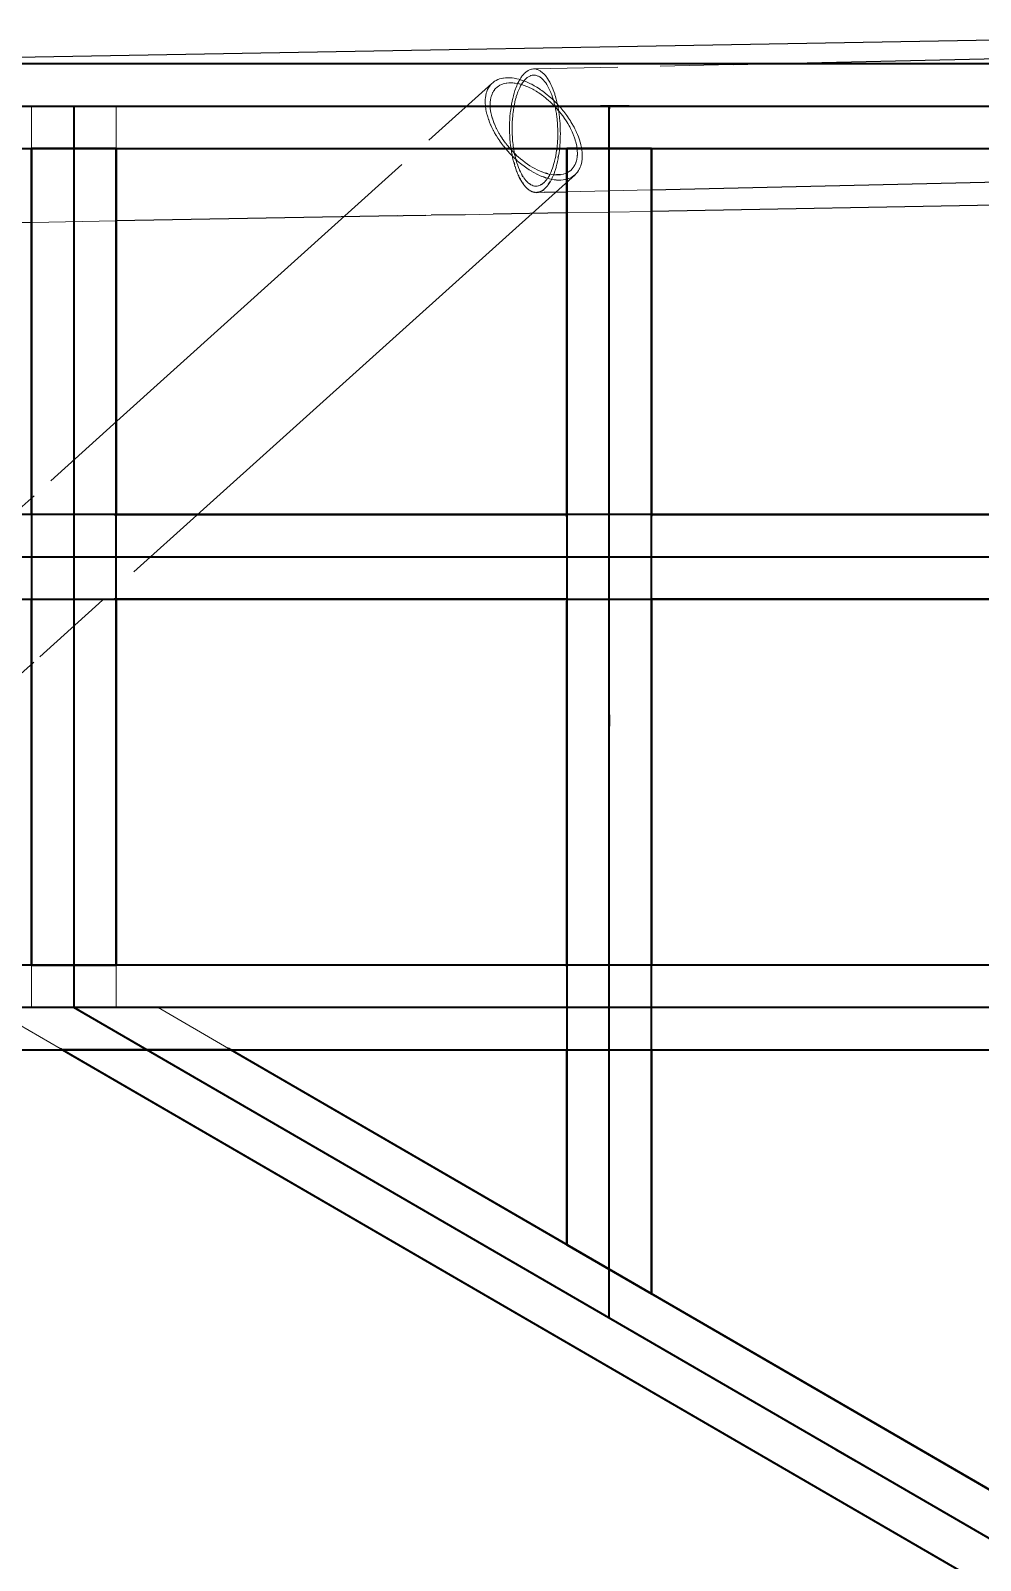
# Model space of a CAD drawing. Header units: millimetres. Extents: x -11795 to 47768, y 22971 to 65021.
# Drawn here: x -6583 to -4898, y 47127 to 49842 of the extents above; entities that cross this region are included whole.
import ezdxf

# ---------------------------------------------------------------- set-up
doc = ezdxf.new("R2010")
doc.units = ezdxf.units.MM
doc.linetypes.add('HIDDEN_50', pattern=[225, 150, -75])
for name, color, linetype, lineweight in [('PLATE_HIDDEN', 8, 'HIDDEN_50', 18), ('PLATE_VISIBLE', 7, 'Continuous', 35), ('PROFILE_HIDDEN', 9, 'HIDDEN_50', 18), ('PROFILE_VISIBLE', 4, 'Continuous', 25)]:
    doc.layers.add(name, color=color, linetype=linetype, lineweight=lineweight)

msp = doc.modelspace()

# ---------------------------------------------------------------- linework, layer by layer
at = {"layer": 'PLATE_HIDDEN'}
for p, q in [((-5571, 49708.1), (-7377.1, 49708.1)), ((-5571.7, 49708.1), (-7368.4, 49708.1)), ((-7368.4, 49708.1), (-5571.7, 49708.1)), ((-6581.3, 49633.1), (-6581.3, 49708.1)), ((-6581.3, 49708.1), (-6431.3, 49708.1)), ((-6506.3, 48269.8), (-6506.3, 49708.1)), ((-6431.3, 49708.1), (-6431.3, 49633.1)), ((-5556.3, 49703.2), (-5556.3, 48627.4)), ((-3755, 49708.1), (-5521.8, 49708.1)), ((-5521.8, 49708.1), (-3755, 49708.1)), ((-3755, 49708.1), (-5521.1, 49708.1)), ((-6579.8, 49633.1), (-6430.1, 49633.1)), ((-6584.6, 48983.1), (-6434.9, 48983.1)), ((-6581.3, 48833.1), (-6581.3, 48983.1)), ((-6431.3, 48983.1), (-6431.3, 48833.1)), ((-5631.3, 48829.7), (-5631.3, 48979.4)), ((-5631.3, 48978.5), (-5631.3, 48837.8)), ((-5481.3, 48980.3), (-5481.3, 48830.8)), ((-5481.3, 48837.8), (-5481.3, 48978.5)), ((-5913.3, 48908.1), (-7413.3, 48908.1)), ((-3755, 48908.1), (-5913.3, 48908.1)), ((-6434.9, 48833.1), (-6584.6, 48833.1)), ((-5556.3, 48607.5), (-5556.3, 47556.7)), ((-6506.3, 48108.1), (-6506.3, 48269.8)), ((-6581.3, 48108.1), (-6581.3, 48183.1)), ((-6430.1, 48183.1), (-6569.8, 48183.1)), ((-6431.3, 48183.1), (-6431.3, 48108.1)), ((-5481.8, 48183.1), (-5631.6, 48183.1)), ((-5631.3, 48031.3), (-5631.3, 48181)), ((-5481.3, 48182.9), (-5481.3, 48033.4)), ((-7413.3, 48108.1), (-3755, 48108.1)), ((-3755, 48108.1), (-7413.3, 48108.1)), ((-7413.3, 48108.1), (-3755, 48108.1)), ((-6655.7, 48108.1), (-6530.3, 48035.4)), ((-6356.9, 48108.1), (-6655.7, 48108.1)), ((-6431.3, 48108.1), (-6581.3, 48108.1)), ((-6506.3, 48108.1), (-5154.1, 47323.2)), ((-6231.7, 48035.5), (-6356.9, 48108.1)), ((-6519.9, 48033.1), (-6230.5, 48033.1)), ((-5631.6, 48033.1), (-5481.8, 48033.1)), ((-5119.5, 47303.1), (-3754.3, 46510.7))]:
    msp.add_line(p, q, dxfattribs=at)
at = {"layer": 'PLATE_VISIBLE'}
for p, q in [((-3750, 49783.1), (-7413.3, 49783.1)), ((-3750, 49783.1), (-7338.3, 49783.1)), ((-7451.9, 49708.1), (-3748.9, 49708.1)), ((-6506.3, 49708.1), (-6506.3, 48269.8)), ((-5521.8, 49708.1), (-5571.7, 49708.1)), ((-5571.7, 49708.1), (-5521.8, 49708.1)), ((-5521.1, 49708.1), (-5571, 49708.1)), ((-5556.3, 47556.7), (-5556.3, 49708.1)), ((-5556.3, 49708.1), (-5556.3, 49703.2)), ((-7338.3, 49633.1), (-3750, 49633.1)), ((-7298.5, 49633.1), (-6579.8, 49633.1)), ((-6431.3, 49633.1), (-6581.3, 49633.1)), ((-6581.3, 49633.1), (-6581.3, 48183.1)), ((-6581.3, 48983.1), (-6581.3, 49633.1)), ((-6431.3, 48183.1), (-6431.3, 49633.1)), ((-6431.3, 49633.1), (-6431.3, 48983.1)), ((-6430.1, 49633.1), (-3750, 49633.1)), ((-5631.3, 48979.4), (-5631.3, 49633.1)), ((-5631.3, 49633.1), (-5481.3, 49633.1)), ((-5481.3, 49633.1), (-5631.3, 49633.1)), ((-5631.3, 49633.1), (-5631.3, 47686.9)), ((-5481.3, 49633.1), (-5481.3, 48980.3)), ((-5481.3, 47599.9), (-5481.3, 49633.1)), ((-3750, 48983.1), (-7338.3, 48983.1)), ((-6434.9, 48983.1), (-5631.3, 48983.1)), ((-5631.3, 48983.1), (-5631.3, 48978.5)), ((-5481.3, 48978.5), (-5481.3, 48983.1)), ((-5481.3, 48983.1), (-4829.6, 48983.1)), ((-7413.3, 48908.1), (-5913.3, 48908.1)), ((-5913.3, 48908.1), (-3750, 48908.1)), ((-7338.3, 48833.1), (-3750, 48833.1)), ((-6581.3, 48183.1), (-6581.3, 48833.1)), ((-5631.3, 48833.1), (-6434.9, 48833.1)), ((-6431.3, 48833.1), (-6431.3, 48183.1)), ((-5631.3, 48837.8), (-5631.3, 48833.1)), ((-5481.3, 48833.1), (-5481.3, 48837.8)), ((-4829.6, 48833.1), (-5481.3, 48833.1)), ((-5481.3, 48830.8), (-5481.3, 48182.9)), ((-5631.3, 48181), (-5631.3, 48829.7)), ((-5556.3, 48627.4), (-5556.3, 48607.5)), ((-6506.3, 48269.8), (-6506.3, 48108.1)), ((-3750, 48183.1), (-7338.3, 48183.1)), ((-6569.8, 48183.1), (-7278.5, 48183.1)), ((-6581.3, 48183.1), (-6431.3, 48183.1)), ((-5631.6, 48183.1), (-6430.1, 48183.1)), ((-4833, 48183.1), (-5481.8, 48183.1)), ((-3748.9, 48108.1), (-7413.3, 48108.1)), ((-3750, 46508.1), (-6506.3, 48108.1)), ((-7413.3, 48033.1), (-6519.9, 48033.1)), ((-7338.3, 48033.1), (-3750, 48033.1)), ((-6530.3, 48035.4), (-3750, 46421.4)), ((-6526.5, 48033.1), (-3750, 46421.4)), ((-6227.7, 48033.1), (-6526.5, 48033.1)), ((-3750, 46594.9), (-6231.7, 48035.5)), ((-6230.5, 48033.1), (-5631.6, 48033.1)), ((-3750, 46594.9), (-6227.7, 48033.1)), ((-5631.3, 47686.9), (-5631.3, 48031.3)), ((-5481.8, 48033.1), (-4833, 48033.1)), ((-5481.3, 48033.4), (-5481.3, 47599.9)), ((-5481.3, 47599.9), (-5631.3, 47686.9)), ((-5631.3, 47686.9), (-5481.3, 47599.9)), ((-5154.1, 47323.2), (-5119.5, 47303.1))]:
    msp.add_line(p, q, dxfattribs=at)
at = {"layer": 'PROFILE_HIDDEN'}
for p, q in [((-5690.9, 49774.2), (-5336.7, 49782.2)), ((-5757, 49753.9), (-5757.9, 49753.4)), ((-5754, 49755.4), (-5757, 49753.9)), ((-5752, 49756.1), (-5754, 49755.4)), ((-5750.9, 49756.6), (-5752, 49756.1)), ((-5747.5, 49757.5), (-5750.9, 49756.6)), ((-5745.3, 49757.9), (-5747.5, 49757.5)), ((-5744.1, 49758.2), (-5745.3, 49757.9)), ((-5740.5, 49758.6), (-5744.1, 49758.2)), ((-5738.1, 49758.7), (-5740.5, 49758.6)), ((-5736.7, 49758.8), (-5738.1, 49758.7)), ((-5732.8, 49758.8), (-5736.7, 49758.8)), ((-5730.4, 49758.6), (-5732.8, 49758.8)), ((-5728.8, 49758.4), (-5730.4, 49758.6)), ((-5724.7, 49757.9), (-5728.8, 49758.4)), ((-5722.2, 49757.4), (-5724.7, 49757.9)), ((-5720.5, 49757), (-5722.2, 49757.4)), ((-5716.2, 49756), (-5720.5, 49757)), ((-5715.9, 49753.9), (-5717, 49751.8)), ((-5713.7, 49755.2), (-5716.2, 49756)), ((-5715.1, 49755.2), (-5715.9, 49753.9)), ((-5713.2, 49758.3), (-5715.1, 49755.2)), ((-5711.8, 49754.6), (-5713.7, 49755.2)), ((-5712, 49760), (-5713.2, 49758.3)), ((-5711.2, 49761.2), (-5712, 49760)), ((-5707.4, 49753.1), (-5711.8, 49754.6)), ((-5709.1, 49763.8), (-5711.2, 49761.2)), ((-5707.9, 49765.1), (-5709.1, 49763.8)), ((-5707, 49766.1), (-5707.9, 49765.1)), ((-5707.9, 49752.8), (-5705.9, 49755.1)), ((-5704.8, 49768.2), (-5707, 49766.1)), ((-5705.9, 49755.1), (-5704.7, 49756.3)), ((-5703.6, 49769.1), (-5704.8, 49768.2)), ((-5704.7, 49756.3), (-5703.8, 49757.2)), ((-5703.8, 49757.2), (-5701.7, 49758.9)), ((-5702.6, 49769.9), (-5703.6, 49769.1)), ((-5700.3, 49771.4), (-5702.6, 49769.9)), ((-5701.7, 49758.9), (-5700.5, 49759.7)), ((-5700.5, 49759.7), (-5699.6, 49760.4)), ((-5699.1, 49772), (-5700.3, 49771.4)), ((-5699.6, 49760.4), (-5697.4, 49761.5)), ((-5698, 49772.5), (-5699.1, 49772)), ((-5695.7, 49773.4), (-5698, 49772.5)), ((-5697.4, 49761.5), (-5696.2, 49762)), ((-5696.2, 49762), (-5695.2, 49762.4)), ((-5694.4, 49773.7), (-5695.7, 49773.4)), ((-5695.2, 49762.4), (-5692.9, 49763)), ((-5693.3, 49774), (-5694.4, 49773.7)), ((-5690.9, 49774.2), (-5693.3, 49774)), ((-5692.9, 49763), (-5691.8, 49763.1)), ((-5691.8, 49763.1), (-5690.7, 49763.2)), ((-5689.7, 49774.2), (-5690.9, 49774.2)), ((-5690.7, 49763.2), (-5688.4, 49763.2)), ((-5688.5, 49774.2), (-5689.7, 49774.2)), ((-5686.2, 49773.8), (-5688.5, 49774.2)), ((-5688.4, 49763.2), (-5687.3, 49763)), ((-5687.3, 49763), (-5686.2, 49762.8)), ((-5685, 49773.5), (-5686.2, 49773.8)), ((-5686.2, 49762.8), (-5683.9, 49762.2)), ((-5683.8, 49773.2), (-5685, 49773.5)), ((-5683.9, 49762.2), (-5682.9, 49761.7)), ((-5681.4, 49772.2), (-5683.8, 49773.2)), ((-5682.9, 49761.7), (-5681.7, 49761.2)), ((-5681.7, 49761.2), (-5679.5, 49760)), ((-5680.3, 49771.6), (-5681.4, 49772.2)), ((-5679.1, 49770.9), (-5680.3, 49771.6)), ((-5679.5, 49760), (-5678.5, 49759.3)), ((-5676.8, 49769.4), (-5679.1, 49770.9)), ((-5678.5, 49759.3), (-5677.3, 49758.4)), ((-5677.3, 49758.4), (-5675.2, 49756.6)), ((-5675.7, 49768.5), (-5676.8, 49769.4)), ((-5674.5, 49767.5), (-5675.7, 49768.5)), ((-5675.2, 49756.6), (-5674.2, 49755.6)), ((-5672.2, 49765.4), (-5674.5, 49767.5)), ((-5674.2, 49755.6), (-5673, 49754.4)), ((-5673, 49754.4), (-5671, 49752)), ((-5671.3, 49764.3), (-5672.2, 49765.4)), ((-5670, 49763), (-5671.3, 49764.3)), ((-5667.9, 49760.3), (-5670, 49763)), ((-5667, 49759.1), (-5667.9, 49760.3)), ((-5665.8, 49757.3), (-5667, 49759.1)), ((-5663.8, 49754.1), (-5665.8, 49757.3)), ((-5663, 49752.7), (-5663.8, 49754.1)), ((-5764.7, 49748.2), (-5924.1, 49604.6)), ((-5775.4, 49726.5), (-5775.9, 49723.7)), ((-5775.3, 49727.4), (-5775.4, 49726.5)), ((-5774.5, 49731), (-5775.3, 49727.4)), ((-5773.7, 49733.4), (-5774.5, 49731)), ((-5773.4, 49734.3), (-5773.7, 49733.4)), ((-5772.1, 49737.5), (-5773.4, 49734.3)), ((-5771, 49739.7), (-5772.1, 49737.5)), ((-5770.6, 49740.5), (-5771, 49739.7)), ((-5768.9, 49743.3), (-5770.6, 49740.5)), ((-5767.5, 49745.1), (-5768.9, 49743.3)), ((-5766.9, 49745.9), (-5767.5, 49745.1)), ((-5764.7, 49748.2), (-5766.9, 49745.9)), ((-5765.5, 49726.4), (-5764.3, 49729.5)), ((-5763.1, 49749.7), (-5764.7, 49748.2)), ((-5764.3, 49729.5), (-5763.4, 49731.6)), ((-5763.4, 49731.6), (-5763, 49732.4)), ((-5762.3, 49750.4), (-5763.1, 49749.7)), ((-5763, 49732.4), (-5761.4, 49735.1)), ((-5759.7, 49752.3), (-5762.3, 49750.4)), ((-5761.4, 49735.1), (-5760.1, 49736.9)), ((-5760.1, 49736.9), (-5759.6, 49737.6)), ((-5757.9, 49753.4), (-5759.7, 49752.3)), ((-5759.6, 49737.6), (-5757.5, 49739.9)), ((-5757.5, 49739.9), (-5756, 49741.3)), ((-5756, 49741.3), (-5755.3, 49741.9)), ((-5755.3, 49741.9), (-5752.9, 49743.7)), ((-5752.9, 49743.7), (-5751.1, 49744.8)), ((-5751.1, 49744.8), (-5750.2, 49745.3)), ((-5750.2, 49745.3), (-5747.4, 49746.7)), ((-5747.4, 49746.7), (-5745.5, 49747.4)), ((-5745.5, 49747.4), (-5744.4, 49747.8)), ((-5744.4, 49747.8), (-5741.3, 49748.6)), ((-5741.3, 49748.6), (-5739.2, 49749)), ((-5739.2, 49749), (-5737.9, 49749.2)), ((-5737.9, 49749.2), (-5734.5, 49749.6)), ((-5734.5, 49749.6), (-5732.3, 49749.7)), ((-5732.3, 49749.7), (-5730.9, 49749.7)), ((-5730.9, 49749.7), (-5727.1, 49749.5)), ((-5726.3, 49726.8), (-5727.5, 49722)), ((-5727.1, 49749.5), (-5724.9, 49749.3)), ((-5725.5, 49729.8), (-5726.3, 49726.8)), ((-5725, 49731.5), (-5725.5, 49729.8)), ((-5723.6, 49736), (-5725, 49731.5)), ((-5724.9, 49749.3), (-5723.3, 49749.1)), ((-5722.6, 49738.7), (-5723.6, 49736)), ((-5723.3, 49749.1), (-5719.4, 49748.5)), ((-5722.1, 49740.3), (-5722.6, 49738.7)), ((-5720.5, 49744.3), (-5722.1, 49740.3)), ((-5721.2, 49725.3), (-5719.8, 49729.5)), ((-5719.4, 49746.7), (-5720.5, 49744.3)), ((-5719.8, 49729.5), (-5718.9, 49732.1)), ((-5719.4, 49748.5), (-5717, 49748)), ((-5718.8, 49748.2), (-5719.4, 49746.7)), ((-5718.9, 49732.1), (-5718.4, 49733.5)), ((-5717, 49751.8), (-5718.8, 49748.2)), ((-5718.4, 49733.5), (-5716.8, 49737.3)), ((-5717, 49748), (-5715.3, 49747.6)), ((-5716.8, 49737.3), (-5715.8, 49739.6)), ((-5715.8, 49739.6), (-5715.2, 49740.9)), ((-5715.3, 49747.6), (-5711.2, 49746.4)), ((-5715.2, 49740.9), (-5713.5, 49744.3)), ((-5713.5, 49744.3), (-5712.4, 49746.1)), ((-5712.4, 49746.1), (-5711.7, 49747.4)), ((-5711.7, 49747.4), (-5709.8, 49750.2)), ((-5711.2, 49746.4), (-5708.9, 49745.6)), ((-5709.8, 49750.2), (-5708.7, 49751.7)), ((-5708.9, 49745.6), (-5707, 49745)), ((-5708.7, 49751.7), (-5707.9, 49752.8)), ((-5704.9, 49752.1), (-5707.4, 49753.1)), ((-5707, 49745), (-5702.8, 49743.4)), ((-5702.9, 49751.3), (-5704.9, 49752.1)), ((-5698.4, 49749.3), (-5702.9, 49751.3)), ((-5702.8, 49743.4), (-5700.5, 49742.4)), ((-5700.5, 49742.4), (-5698.5, 49741.5)), ((-5698.5, 49741.5), (-5694.3, 49739.4)), ((-5696, 49748.1), (-5698.4, 49749.3)), ((-5693.9, 49747), (-5696, 49748.1)), ((-5694.3, 49739.4), (-5692, 49738.2)), ((-5689.3, 49744.5), (-5693.9, 49747)), ((-5692, 49738.2), (-5690, 49737.1)), ((-5690, 49737.1), (-5685.7, 49734.6)), ((-5687, 49743.1), (-5689.3, 49744.5)), ((-5684.8, 49741.8), (-5687, 49743.1)), ((-5685.7, 49734.6), (-5683.5, 49733.2)), ((-5680.2, 49738.9), (-5684.8, 49741.8)), ((-5683.5, 49733.2), (-5681.4, 49731.9)), ((-5681.4, 49731.9), (-5677.1, 49728.9)), ((-5678, 49737.4), (-5680.2, 49738.9)), ((-5675.8, 49735.8), (-5678, 49737.4)), ((-5677.1, 49728.9), (-5675, 49727.4)), ((-5671.3, 49732.6), (-5675.8, 49735.8)), ((-5675, 49727.4), (-5672.9, 49725.8)), ((-5669.2, 49730.9), (-5671.3, 49732.6)), ((-5671, 49752), (-5670.1, 49750.9)), ((-5670.1, 49750.9), (-5669, 49749.4)), ((-5666.9, 49729.1), (-5669.2, 49730.9)), ((-5669, 49749.4), (-5667, 49746.4)), ((-5667, 49746.4), (-5666.2, 49745.2)), ((-5662.6, 49725.5), (-5666.9, 49729.1)), ((-5666.2, 49745.2), (-5665.1, 49743.3)), ((-5665.1, 49743.3), (-5663.3, 49739.8)), ((-5663.3, 49739.8), (-5662.6, 49738.4)), ((-5661.8, 49750.6), (-5663, 49752.7)), ((-5662.6, 49738.4), (-5661.5, 49736.2)), ((-5659.9, 49746.9), (-5661.8, 49750.6)), ((-5661.5, 49736.2), (-5659.9, 49732.3)), ((-5659.2, 49745.4), (-5659.9, 49746.9)), ((-5659.9, 49732.3), (-5659.3, 49730.8)), ((-5659.3, 49730.8), (-5658.3, 49728.2)), ((-5658.1, 49743), (-5659.2, 49745.4)), ((-5658.3, 49728.2), (-5656.8, 49723.9)), ((-5656.3, 49738.9), (-5658.1, 49743)), ((-5655.7, 49737.3), (-5656.3, 49738.9)), ((-5654.7, 49734.5), (-5655.7, 49737.3)), ((-5653.1, 49730), (-5654.7, 49734.5)), ((-5652.6, 49728.3), (-5653.1, 49730)), ((-5651.7, 49725.2), (-5652.6, 49728.3)), ((-5776.3, 49718.9), (-5776.4, 49715.8)), ((-5776.4, 49715.8), (-5776.2, 49711.7)), ((-5776.2, 49719.8), (-5776.3, 49718.9)), ((-5775.9, 49723.7), (-5776.2, 49719.8)), ((-5776.2, 49711.7), (-5776.1, 49710.7)), ((-5776.1, 49710.7), (-5775.9, 49707.4)), ((-5775.9, 49707.4), (-5775.2, 49703)), ((-5775.2, 49703), (-5775.1, 49702.1)), ((-5775.1, 49702.1), (-5774.4, 49698.5)), ((-5767.7, 49712.4), (-5767.5, 49716.1)), ((-5767.7, 49711.5), (-5767.7, 49712.4)), ((-5767.7, 49708.5), (-5767.7, 49711.5)), ((-5767.4, 49704.5), (-5767.7, 49708.5)), ((-5767.5, 49716.1), (-5767.2, 49718.8)), ((-5767.3, 49703.6), (-5767.4, 49704.5)), ((-5766.9, 49700.4), (-5767.3, 49703.6)), ((-5767.2, 49718.8), (-5767.1, 49719.7)), ((-5767.1, 49719.7), (-5766.4, 49723.2)), ((-5766.1, 49696.1), (-5766.9, 49700.4)), ((-5766.4, 49723.2), (-5765.7, 49725.6)), ((-5765.7, 49725.6), (-5765.5, 49726.4)), ((-5731.4, 49699.5), (-5731.9, 49695.6)), ((-5731.2, 49701.1), (-5731.4, 49699.5)), ((-5730.5, 49706.5), (-5731.2, 49701.1)), ((-5729.9, 49710.1), (-5730.5, 49706.5)), ((-5729.6, 49711.8), (-5729.9, 49710.1)), ((-5728.6, 49717), (-5729.6, 49711.8)), ((-5727.9, 49720.3), (-5728.6, 49717)), ((-5727.5, 49722), (-5727.9, 49720.3)), ((-5727, 49696.5), (-5726.3, 49701.6)), ((-5726.3, 49701.6), (-5725.8, 49705.1)), ((-5725.8, 49705.1), (-5725.5, 49706.7)), ((-5725.5, 49706.7), (-5724.6, 49711.5)), ((-5724.6, 49711.5), (-5723.9, 49714.7)), ((-5723.9, 49714.7), (-5723.6, 49716.3)), ((-5723.6, 49716.3), (-5722.4, 49720.9)), ((-5722.4, 49720.9), (-5721.6, 49723.7)), ((-5721.6, 49723.7), (-5721.2, 49725.3)), ((-5672.9, 49725.8), (-5668.7, 49722.5)), ((-5668.7, 49722.5), (-5666.8, 49720.9)), ((-5666.8, 49720.9), (-5664.6, 49719.1)), ((-5664.6, 49719.1), (-5660.6, 49715.4)), ((-5660.6, 49723.7), (-5662.6, 49725.5)), ((-5658.3, 49721.7), (-5660.6, 49723.7)), ((-5660.6, 49715.4), (-5658.8, 49713.7)), ((-5658.8, 49713.7), (-5656.7, 49711.6)), ((-5654.1, 49717.7), (-5658.3, 49721.7)), ((-5656.8, 49723.9), (-5656.3, 49722.3)), ((-5656.7, 49711.6), (-5652.8, 49707.7)), ((-5656.3, 49722.3), (-5655.4, 49719.4)), ((-5655.4, 49719.4), (-5654.2, 49714.8)), ((-5654.2, 49714.8), (-5653.8, 49713.2)), ((-5652.3, 49715.9), (-5654.1, 49717.7)), ((-5653.8, 49713.2), (-5653, 49710)), ((-5653, 49710), (-5651.9, 49705.1)), ((-5652.8, 49707.7), (-5651.2, 49706)), ((-5650, 49713.6), (-5652.3, 49715.9)), ((-5651.9, 49705.1), (-5651.6, 49703.5)), ((-5650.3, 49720.3), (-5651.7, 49725.2)), ((-5651.6, 49703.5), (-5650.9, 49700)), ((-5651.2, 49706), (-5649.1, 49703.7)), ((-5650.9, 49700), (-5650.1, 49694.9)), ((-5649.9, 49718.6), (-5650.3, 49720.3)), ((-5646.1, 49709.4), (-5650, 49713.6)), ((-5649.1, 49715.3), (-5649.9, 49718.6)), ((-5648, 49710.1), (-5649.1, 49715.3)), ((-5649.1, 49703.7), (-5645.6, 49699.6)), ((-5647.6, 49708.4), (-5648, 49710.1)), ((-5646.9, 49704.7), (-5647.6, 49708.4)), ((-5646, 49699.3), (-5646.9, 49704.7)), ((-5644.4, 49707.5), (-5646.1, 49709.4)), ((-5645.8, 49697.6), (-5646, 49699.3)), ((-5645.6, 49699.6), (-5644.1, 49697.8)), ((-5642.3, 49705.1), (-5644.4, 49707.5)), ((-5638.6, 49700.7), (-5642.3, 49705.1)), ((-5637.1, 49698.8), (-5638.6, 49700.7)), ((-5774.4, 49698.5), (-5773.3, 49694)), ((-5773.3, 49694), (-5773.1, 49693.1)), ((-5773.1, 49693.1), (-5772, 49689.4)), ((-5772, 49689.4), (-5770.5, 49684.7)), ((-5770.5, 49684.7), (-5770.2, 49683.9)), ((-5770.2, 49683.9), (-5768.7, 49679.9)), ((-5768.7, 49679.9), (-5766.7, 49675.1)), ((-5766.7, 49675.1), (-5766.4, 49674.4)), ((-5766.4, 49674.4), (-5764.5, 49670.3)), ((-5765.9, 49695.3), (-5766.1, 49696.1)), ((-5765.1, 49691.8), (-5765.9, 49695.3)), ((-5763.9, 49687.5), (-5765.1, 49691.8)), ((-5763.6, 49686.7), (-5763.9, 49687.5)), ((-5762.4, 49683), (-5763.6, 49686.7)), ((-5760.8, 49678.5), (-5762.4, 49683)), ((-5760.5, 49677.8), (-5760.8, 49678.5)), ((-5758.9, 49674), (-5760.5, 49677.8)), ((-5756.8, 49669.4), (-5758.9, 49674)), ((-5733, 49677.1), (-5733.1, 49672.9)), ((-5733.1, 49672.9), (-5733.1, 49667.1)), ((-5732.7, 49684.4), (-5733, 49678.6)), ((-5733, 49678.6), (-5733, 49677.1)), ((-5732.5, 49688.4), (-5732.7, 49684.4)), ((-5732.4, 49690), (-5732.5, 49688.4)), ((-5731.9, 49695.6), (-5732.4, 49690)), ((-5728.6, 49673.7), (-5728.5, 49675.1)), ((-5728.6, 49669.7), (-5728.6, 49673.7)), ((-5728.5, 49675.1), (-5728.4, 49680.6)), ((-5728.4, 49680.6), (-5728.1, 49684.4)), ((-5728.1, 49684.4), (-5728, 49686)), ((-5728, 49686), (-5727.6, 49691.3)), ((-5727.6, 49691.3), (-5727.2, 49694.9)), ((-5727.2, 49694.9), (-5727, 49696.5)), ((-5650.1, 49694.9), (-5649.9, 49693.3)), ((-5649.9, 49693.3), (-5649.4, 49689.6)), ((-5649.4, 49689.6), (-5648.8, 49684.3)), ((-5648.8, 49684.3), (-5648.6, 49682.7)), ((-5648.6, 49682.7), (-5648.3, 49678.9)), ((-5648.3, 49678.9), (-5647.9, 49673.4)), ((-5647.9, 49673.4), (-5647.9, 49672)), ((-5645.2, 49693.8), (-5645.8, 49697.6)), ((-5644.6, 49688.1), (-5645.2, 49693.8)), ((-5644.4, 49686.5), (-5644.6, 49688.1)), ((-5644, 49682.5), (-5644.4, 49686.5)), ((-5644.1, 49697.8), (-5642.1, 49695.3)), ((-5643.6, 49676.7), (-5644, 49682.5)), ((-5643.5, 49675.2), (-5643.6, 49676.7)), ((-5643.3, 49671), (-5643.5, 49675.2)), ((-5642.1, 49695.3), (-5638.8, 49691)), ((-5638.8, 49691), (-5637.6, 49689.2)), ((-5637.6, 49689.2), (-5635.7, 49686.6)), ((-5635, 49696.1), (-5637.1, 49698.8)), ((-5635.7, 49686.6), (-5632.7, 49682.1)), ((-5631.6, 49691.5), (-5635, 49696.1)), ((-5632.7, 49682.1), (-5631.6, 49680.4)), ((-5630.3, 49689.7), (-5631.6, 49691.5)), ((-5631.6, 49680.4), (-5629.9, 49677.6)), ((-5628.4, 49686.9), (-5630.3, 49689.7)), ((-5629.9, 49677.6), (-5627.3, 49673.1)), ((-5625.3, 49682.1), (-5628.4, 49686.9)), ((-5627.3, 49673.1), (-5626.4, 49671.4)), ((-5624.2, 49680.3), (-5625.3, 49682.1)), ((-5622.4, 49677.4), (-5624.2, 49680.3)), ((-5619.7, 49672.6), (-5622.4, 49677.4)), ((-5618.8, 49670.8), (-5619.7, 49672.6)), ((-5764.5, 49670.3), (-5762.2, 49665.5)), ((-5762.2, 49665.5), (-5761.8, 49664.9)), ((-5761.8, 49664.9), (-5759.6, 49660.7)), ((-5759.6, 49660.7), (-5756.8, 49656)), ((-5756.5, 49668.8), (-5756.8, 49669.4)), ((-5756.8, 49656), (-5756.4, 49655.4)), ((-5754.5, 49664.9), (-5756.5, 49668.8)), ((-5756.4, 49655.4), (-5753.8, 49651.2)), ((-5752, 49660.4), (-5754.5, 49664.9)), ((-5753.8, 49651.2), (-5750.6, 49646.5)), ((-5751.6, 49659.8), (-5752, 49660.4)), ((-5749.3, 49655.8), (-5751.6, 49659.8)), ((-5750.6, 49646.5), (-5750.3, 49646.1)), ((-5750.3, 49646.1), (-5747.3, 49641.9)), ((-5746.4, 49651.4), (-5749.3, 49655.8)), ((-5746.1, 49650.9), (-5746.4, 49651.4)), ((-5743.3, 49646.9), (-5746.1, 49650.9)), ((-5740.1, 49642.6), (-5743.3, 49646.9)), ((-5733.1, 49667.1), (-5733.1, 49665.7)), ((-5733.1, 49665.7), (-5733, 49661.3)), ((-5733, 49661.3), (-5732.8, 49655.6)), ((-5732.8, 49655.6), (-5732.7, 49654.2)), ((-5732.7, 49654.2), (-5732.4, 49649.8)), ((-5732.4, 49649.8), (-5731.9, 49644.1)), ((-5728.6, 49664.2), (-5728.6, 49669.7)), ((-5728.5, 49662.9), (-5728.6, 49664.2)), ((-5728.4, 49658.7), (-5728.5, 49662.9)), ((-5728.1, 49653.3), (-5728.4, 49658.7)), ((-5728, 49652), (-5728.1, 49653.3)), ((-5727.7, 49647.9), (-5728, 49652)), ((-5727.1, 49642.5), (-5727.7, 49647.9)), ((-5648, 49646.2), (-5648.4, 49640.8)), ((-5647.8, 49650.3), (-5648, 49646.2)), ((-5647.9, 49672), (-5647.7, 49668)), ((-5647.7, 49651.6), (-5647.8, 49650.3)), ((-5647.7, 49668), (-5647.6, 49662.5)), ((-5647.6, 49657), (-5647.7, 49651.6)), ((-5647.6, 49662.5), (-5647.6, 49661.1)), ((-5647.6, 49661.1), (-5647.6, 49657)), ((-5643.6, 49642.2), (-5643.3, 49647.9)), ((-5643.1, 49665.2), (-5643.3, 49671)), ((-5643.3, 49647.9), (-5643.1, 49652.3)), ((-5643.1, 49663.8), (-5643.1, 49665.2)), ((-5643, 49659.4), (-5643.1, 49663.8)), ((-5643.1, 49653.7), (-5643, 49659.4)), ((-5643.1, 49652.3), (-5643.1, 49653.7)), ((-5626.4, 49671.4), (-5624.9, 49668.6)), ((-5624.9, 49668.6), (-5622.7, 49664)), ((-5622.7, 49664), (-5622, 49662.4)), ((-5622, 49662.4), (-5620.7, 49659.5)), ((-5620.7, 49659.5), (-5618.9, 49655)), ((-5618.9, 49655), (-5618.4, 49653.5)), ((-5617.2, 49667.8), (-5618.8, 49670.8)), ((-5618.4, 49653.5), (-5617.4, 49650.5)), ((-5617.4, 49650.5), (-5616, 49646.1)), ((-5614.9, 49663), (-5617.2, 49667.8)), ((-5616, 49646.1), (-5615.7, 49644.7)), ((-5614.2, 49661.3), (-5614.9, 49663)), ((-5612.8, 49658.2), (-5614.2, 49661.3)), ((-5610.9, 49653.5), (-5612.8, 49658.2)), ((-5610.4, 49651.9), (-5610.9, 49653.5)), ((-5609.3, 49648.7), (-5610.4, 49651.9)), ((-5607.9, 49644.1), (-5609.3, 49648.7)), ((-5747.3, 49641.9), (-5743.8, 49637.3)), ((-5743.5, 49637), (-5740.2, 49632.9)), ((-5740.2, 49632.9), (-5736.4, 49628.5)), ((-5736.8, 49638.3), (-5739.8, 49642.2)), ((-5733.2, 49634.1), (-5736.8, 49638.3)), ((-5736.2, 49628.2), (-5732.5, 49624.2)), ((-5729.6, 49630), (-5733, 49633.8)), ((-5732.5, 49624.2), (-5728.5, 49620.1)), ((-5731.9, 49644.1), (-5731.8, 49642.9)), ((-5731.8, 49642.9), (-5731.3, 49638.5)), ((-5731.3, 49638.5), (-5730.6, 49632.9)), ((-5730.6, 49632.9), (-5730.4, 49631.8)), ((-5730.4, 49631.8), (-5729.7, 49627.4)), ((-5729.7, 49627.4), (-5728.7, 49622)), ((-5725.8, 49626), (-5729.6, 49630)), ((-5728.7, 49622), (-5728.5, 49621.1)), ((-5728.5, 49621.1), (-5727.7, 49616.8)), ((-5728.3, 49619.9), (-5724.4, 49616)), ((-5727, 49641.4), (-5727.1, 49642.5)), ((-5726.5, 49637.2), (-5727, 49641.4)), ((-5725.7, 49632), (-5726.5, 49637.2)), ((-5725.5, 49631), (-5725.7, 49632)), ((-5723.8, 49624), (-5725.6, 49625.8)), ((-5724.8, 49626.9), (-5725.5, 49631)), ((-5724.3, 49624.4), (-5724.8, 49626.9)), ((-5722.6, 49617), (-5723.6, 49621)), ((-5718, 49618.5), (-5720, 49620.3)), ((-5713.9, 49614.9), (-5717.8, 49618.4)), ((-5651.3, 49619.5), (-5652.1, 49615.5)), ((-5651.1, 49620.3), (-5651.3, 49619.5)), ((-5650.2, 49625.3), (-5651.1, 49620.3)), ((-5649.6, 49629.4), (-5650.2, 49625.3)), ((-5649.5, 49630.3), (-5649.6, 49629.4)), ((-5648.9, 49635.5), (-5649.5, 49630.3)), ((-5648.5, 49639.7), (-5648.9, 49635.5)), ((-5648.4, 49640.8), (-5648.5, 49639.7)), ((-5646.1, 49620.3), (-5645.3, 49625.6)), ((-5645.3, 49625.6), (-5644.8, 49630)), ((-5644.8, 49630), (-5644.6, 49631.1)), ((-5644.6, 49631.1), (-5644.1, 49636.6)), ((-5644.1, 49636.6), (-5643.7, 49641)), ((-5643.7, 49641), (-5643.6, 49642.2)), ((-5615.7, 49644.7), (-5614.9, 49641.7)), ((-5614.9, 49641.7), (-5614.1, 49637.5)), ((-5614.1, 49637.5), (-5613.9, 49636.2)), ((-5613.9, 49636.2), (-5613.4, 49633.3)), ((-5613.4, 49633.3), (-5613, 49629.2)), ((-5613, 49620.5), (-5613.3, 49617.8)), ((-5613, 49629.2), (-5613, 49628.1)), ((-5613, 49628.1), (-5612.9, 49625.3)), ((-5612.9, 49621.5), (-5613, 49620.5)), ((-5612.9, 49625.3), (-5612.9, 49621.5)), ((-5607.5, 49642.6), (-5607.9, 49644.1)), ((-5606.7, 49639.5), (-5607.5, 49642.6)), ((-5605.7, 49634.9), (-5606.7, 49639.5)), ((-5605.5, 49633.6), (-5605.7, 49634.9)), ((-5605, 49630.5), (-5605.5, 49633.6)), ((-5604.5, 49626.2), (-5605, 49630.5)), ((-5604.4, 49625), (-5604.5, 49626.2)), ((-5604.3, 49622), (-5604.4, 49625)), ((-5604.2, 49617.9), (-5604.3, 49622)), ((-5604.3, 49616.9), (-5604.2, 49617.9)), ((-5727.7, 49616.8), (-5726.5, 49611.6)), ((-5726.5, 49611.6), (-5726.3, 49610.8)), ((-5726.3, 49610.8), (-5725.7, 49608.7)), ((-5724.5, 49604.2), (-5723.8, 49601.8)), ((-5724.4, 49616), (-5720.2, 49612.2)), ((-5723.8, 49601.8), (-5723.5, 49601.1)), ((-5723.5, 49601.1), (-5722.3, 49597.2)), ((-5722, 49614.6), (-5722.6, 49617)), ((-5722.3, 49597.2), (-5720.7, 49592.7)), ((-5720.1, 49607.7), (-5721.2, 49611.6)), ((-5720.7, 49592.7), (-5720.4, 49592.2)), ((-5720.4, 49592.2), (-5719, 49588.5)), ((-5718.6, 49603.3), (-5720.1, 49607.7)), ((-5720, 49612), (-5715.9, 49608.4)), ((-5718.4, 49602.8), (-5718.6, 49603.3)), ((-5717.1, 49599.2), (-5718.4, 49602.8)), ((-5715.5, 49595.2), (-5717.1, 49599.2)), ((-5715.9, 49608.4), (-5711.5, 49604.9)), ((-5715.3, 49594.7), (-5715.5, 49595.2)), ((-5713.8, 49591.4), (-5715.3, 49594.7)), ((-5709.8, 49611.6), (-5713.9, 49614.9)), ((-5712, 49587.9), (-5713.8, 49591.4)), ((-5711.4, 49604.8), (-5707.1, 49601.5)), ((-5705.6, 49608.3), (-5709.7, 49611.5)), ((-5707.1, 49601.5), (-5702.6, 49598.3)), ((-5701.3, 49605.3), (-5705.6, 49608.3)), ((-5702.6, 49598.3), (-5698.1, 49595.3)), ((-5697.1, 49602.5), (-5701.3, 49605.3)), ((-5698.1, 49595.3), (-5693.6, 49592.6)), ((-5692.8, 49599.9), (-5697.1, 49602.5)), ((-5693.5, 49592.5), (-5689, 49590)), ((-5688.5, 49597.4), (-5692.8, 49599.8)), ((-5684.3, 49595.3), (-5688.5, 49597.4)), ((-5679.9, 49593.2), (-5684.2, 49595.2)), ((-5675.9, 49591.6), (-5679.9, 49593.2)), ((-5671.4, 49590), (-5675.6, 49591.5)), ((-5658.8, 49593.5), (-5660.2, 49590.3)), ((-5657.1, 49597.9), (-5658.6, 49594)), ((-5655.9, 49601.4), (-5657.1, 49597.9)), ((-5655.7, 49602), (-5655.9, 49601.4)), ((-5654.4, 49606.3), (-5655.7, 49602)), ((-5654.9, 49587.1), (-5653.5, 49590.7)), ((-5653.4, 49610.1), (-5654.4, 49606.3)), ((-5653.5, 49590.7), (-5653.3, 49591.3)), ((-5653.2, 49610.8), (-5653.4, 49610.1)), ((-5653.3, 49591.3), (-5651.9, 49595.7)), ((-5652.1, 49615.5), (-5653.2, 49610.8)), ((-5651.9, 49595.7), (-5650.7, 49599.6)), ((-5650.7, 49599.6), (-5650.5, 49600.3)), ((-5650.5, 49600.3), (-5649.2, 49605)), ((-5649.2, 49605), (-5648.3, 49609.1)), ((-5648.3, 49609.1), (-5648.1, 49610)), ((-5648.1, 49610), (-5647, 49615)), ((-5647, 49615), (-5646.7, 49617.2)), ((-5629, 49591.2), (-5631.7, 49589.7)), ((-5626.9, 49592.6), (-5629, 49591.2)), ((-5626.5, 49592.9), (-5626.9, 49592.6)), ((-5624.1, 49594.8), (-5626.5, 49592.9)), ((-5622.4, 49596.6), (-5624.1, 49594.8)), ((-5622, 49597), (-5622.4, 49596.6)), ((-5620.1, 49599.4), (-5622, 49597)), ((-5618.7, 49601.4), (-5620.1, 49599.4)), ((-5618.4, 49602), (-5618.7, 49601.4)), ((-5616.9, 49604.8), (-5618.4, 49602)), ((-5615.9, 49607.1), (-5616.9, 49604.8)), ((-5615.6, 49607.7), (-5615.9, 49607.1)), ((-5614.6, 49610.9), (-5615.6, 49607.7)), ((-5614, 49613.4), (-5614.6, 49610.9)), ((-5613.8, 49614.3), (-5614, 49613.4)), ((-5613.3, 49617.8), (-5613.8, 49614.3)), ((-5613.1, 49590.6), (-5612.7, 49591.1)), ((-5612.7, 49591.1), (-5610.8, 49593.8)), ((-5610.8, 49593.8), (-5609.5, 49596.1)), ((-5609.5, 49596.1), (-5609.2, 49596.7)), ((-5609.2, 49596.7), (-5607.8, 49599.8)), ((-5607.8, 49599.8), (-5606.9, 49602.3)), ((-5606.9, 49602.3), (-5606.6, 49603.1)), ((-5606.6, 49603.1), (-5605.7, 49606.5)), ((-5605.7, 49606.5), (-5605.1, 49609.3)), ((-5605.1, 49609.3), (-5604.9, 49610.2)), ((-5604.9, 49610.2), (-5604.5, 49614)), ((-5604.5, 49614), (-5604.3, 49616.9)), ((-5719, 49588.5), (-5718.1, 49586.4)), ((-5717, 49584), (-5716.2, 49582.3)), ((-5714.4, 49578.8), (-5713.4, 49577)), ((-5713.2, 49576.7), (-5711.4, 49573.7)), ((-5711, 49586), (-5711.8, 49587.5)), ((-5711.4, 49573.7), (-5710.4, 49572.1)), ((-5708.2, 49581.5), (-5709.2, 49583)), ((-5708.2, 49569.1), (-5707.2, 49567.8)), ((-5706.2, 49578.7), (-5708, 49581.2)), ((-5707.2, 49567.8), (-5705, 49565.2)), ((-5704.2, 49576.1), (-5706.2, 49578.7)), ((-5704.9, 49565.1), (-5702.8, 49562.9)), ((-5702.1, 49573.9), (-5704, 49576)), ((-5700, 49571.9), (-5702.1, 49573.9)), ((-5698.8, 49571), (-5699.8, 49571.8)), ((-5695.6, 49568.8), (-5696.7, 49569.5)), ((-5693.3, 49567.7), (-5695.5, 49568.8)), ((-5691.1, 49566.9), (-5693.3, 49567.7)), ((-5688.9, 49566.4), (-5691.1, 49566.9)), ((-5689, 49590), (-5684.6, 49587.7)), ((-5686.6, 49566.2), (-5688.9, 49566.4)), ((-5684.4, 49566.3), (-5686.6, 49566.2)), ((-5684.4, 49587.6), (-5679.9, 49585.4)), ((-5682.2, 49566.7), (-5684.4, 49566.3)), ((-5679.9, 49567.4), (-5682.1, 49566.7)), ((-5679.9, 49585.4), (-5675.7, 49583.6)), ((-5678.8, 49567.9), (-5679.9, 49567.4)), ((-5675.5, 49569.7), (-5676.6, 49569.1)), ((-5674.5, 49570.5), (-5675.5, 49569.7)), ((-5675.4, 49583.5), (-5673.2, 49582.7)), ((-5671.3, 49573.2), (-5672.4, 49572.3)), ((-5669.5, 49589.4), (-5671.4, 49590)), ((-5670.4, 49574.2), (-5671.3, 49573.2)), ((-5669.3, 49563.3), (-5668.3, 49564.3)), ((-5668.9, 49581.2), (-5666.9, 49580.5)), ((-5667.3, 49577.9), (-5668.3, 49576.6)), ((-5665.6, 49580.3), (-5667.3, 49577.9)), ((-5667.1, 49565.7), (-5666, 49566.9)), ((-5666.6, 49580.4), (-5662.2, 49579.2)), ((-5666, 49566.9), (-5665.1, 49568.1)), ((-5663.6, 49583.6), (-5665.4, 49580.6)), ((-5663.2, 49587.7), (-5665.3, 49588.2)), ((-5662, 49586.4), (-5663.6, 49583.6)), ((-5659.6, 49587), (-5663.2, 49587.7)), ((-5662.2, 49579.2), (-5658.3, 49578.3)), ((-5660.2, 49590.3), (-5661.9, 49586.8)), ((-5660.1, 49575.9), (-5658.3, 49579.4)), ((-5655.3, 49586.4), (-5659.2, 49586.9)), ((-5658.3, 49579.4), (-5656.7, 49582.7)), ((-5658, 49578.3), (-5653.8, 49577.6)), ((-5656.5, 49583.1), (-5654.9, 49587.1)), ((-5652, 49586.1), (-5655.3, 49586.4)), ((-5653.8, 49577.6), (-5650.2, 49577.2)), ((-5649.7, 49586.1), (-5651.6, 49586.1)), ((-5649.8, 49577.1), (-5645.8, 49576.9)), ((-5645.8, 49576.9), (-5642.4, 49577)), ((-5641, 49586.8), (-5642.7, 49586.5)), ((-5642, 49577), (-5638.3, 49577.3)), ((-5638.2, 49587.4), (-5641, 49586.8)), ((-5638.3, 49577.3), (-5635.2, 49577.8)), ((-5634.6, 49588.5), (-5637.7, 49587.5)), ((-5634.7, 49577.9), (-5631.4, 49578.7)), ((-5633.4, 49589), (-5634.6, 49588.5)), ((-5631.4, 49578.7), (-5628.6, 49579.6)), ((-5628.6, 49579.6), (-5628.1, 49579.7)), ((-5617, 49586.4), (-5628.1, 49576.4)), ((-5628.1, 49579.7), (-5625.1, 49581.1)), ((-5625.1, 49581.1), (-5622.7, 49582.4)), ((-5622.7, 49582.4), (-5622.2, 49582.6)), ((-5622.2, 49582.6), (-5619.5, 49584.4)), ((-5619.5, 49584.4), (-5617.5, 49586.1)), ((-5617.5, 49586.1), (-5617, 49586.4)), ((-5617, 49586.4), (-5614.7, 49588.7)), ((-5614.7, 49588.7), (-5613.1, 49590.6)), ((-5702.8, 49562.9), (-5700.5, 49560.9)), ((-5699.3, 49560), (-5698.2, 49559.2)), ((-5698.2, 49559.2), (-5697.1, 49558.5)), ((-5695.8, 49557.8), (-5694.7, 49557.3)), ((-5687.6, 49555.3), (-5686.4, 49555.2)), ((-5686.4, 49555.2), (-5671.5, 49555.5)), ((-5686.4, 49555.2), (-5685.3, 49555.2)), ((-5680.5, 49556.1), (-5679.4, 49556.4)), ((-5679.4, 49556.4), (-5678.2, 49556.9)), ((-5631.6, 49556.4), (-5481.9, 49559.8)), ((-5921.9, 49513.6), (-5931.9, 49513.4)), ((-5872, 49514.5), (-5882, 49514.3)), ((-5762.3, 49516.4), (-5812.2, 49515.5)), ((-5482.8, 49521.4), (-5632.5, 49518.7)), ((-6430.9, 49504.5), (-6580.5, 49501.8)), ((-6435.8, 49143.7), (-6576.6, 49016.7)), ((-6288.1, 48981.9), (-6577.3, 48721.3))]:
    msp.add_line(p, q, dxfattribs=at)
at = {"layer": 'PROFILE_VISIBLE'}
for p, q in [((-3917, 49842.4), (-7295, 49782.1)), ((-5336.7, 49782.2), (-3755.3, 49817.7)), ((-5723.8, 49621.9), (-5724.3, 49624.4)), ((-5722, 49622.2), (-5723.8, 49624)), ((-5720, 49620.3), (-5722, 49622.2)), ((-5646.7, 49617.2), (-5646.3, 49619.3)), ((-5924.1, 49604.6), (-6435.8, 49143.7)), ((-5725.7, 49608.7), (-5725.2, 49606.6)), ((-5725.2, 49606.6), (-5724.5, 49604.2)), ((-5721.4, 49612.3), (-5722, 49614.6)), ((-5628.1, 49576.4), (-6288.1, 48981.9)), ((-5718.1, 49586.4), (-5717.2, 49584.4)), ((-5716.2, 49582.3), (-5715.3, 49580.6)), ((-5715.3, 49580.6), (-5714.4, 49578.8)), ((-5710.1, 49584.5), (-5711, 49586)), ((-5710.4, 49572.1), (-5709.3, 49570.6)), ((-5709.2, 49583), (-5710.1, 49584.5)), ((-5709.2, 49570.4), (-5708.2, 49569.1)), ((-5697.8, 49570.2), (-5698.8, 49571)), ((-5696.7, 49569.5), (-5697.8, 49570.2)), ((-5677.8, 49568.4), (-5678.8, 49567.9)), ((-5676.6, 49569.1), (-5677.7, 49568.4)), ((-5673.5, 49571.3), (-5674.5, 49570.5)), ((-5672.4, 49572.3), (-5673.4, 49571.3)), ((-5673.2, 49582.7), (-5671, 49581.9)), ((-5671, 49581.9), (-5668.9, 49581.2)), ((-5669.5, 49575.3), (-5670.4, 49574.2)), ((-5667.6, 49588.8), (-5669.5, 49589.4)), ((-5668.3, 49576.6), (-5669.3, 49575.4)), ((-5668.1, 49564.4), (-5667.1, 49565.7)), ((-5665.3, 49588.2), (-5667.3, 49588.7)), ((-5665.1, 49568.1), (-5664.1, 49569.4)), ((-5664, 49569.6), (-5662, 49572.6)), ((-5662, 49572.6), (-5660.3, 49575.6)), ((-5647.9, 49586.1), (-5649.7, 49586.1)), ((-5644.8, 49586.3), (-5647.9, 49586.1)), ((-5642.7, 49586.5), (-5644.4, 49586.3)), ((-5632.2, 49589.5), (-5633.4, 49589)), ((-5481.9, 49559.8), (-4833.4, 49574.4)), ((-5700.4, 49560.9), (-5699.3, 49560)), ((-5697.1, 49558.5), (-5695.9, 49557.8)), ((-5694.7, 49557.3), (-5693.6, 49556.7)), ((-5693.6, 49556.7), (-5691.2, 49555.9)), ((-5691.2, 49555.9), (-5688.8, 49555.4)), ((-5688.8, 49555.4), (-5687.6, 49555.3)), ((-5685.3, 49555.2), (-5684.1, 49555.3)), ((-5684.1, 49555.3), (-5681.7, 49555.7)), ((-5681.7, 49555.7), (-5680.5, 49556.1)), ((-5678.2, 49556.9), (-5677.1, 49557.4)), ((-5677, 49557.4), (-5674.7, 49558.7)), ((-5674.7, 49558.7), (-5672.6, 49560.3)), ((-5672.5, 49560.3), (-5670.3, 49562.2)), ((-5671.5, 49555.5), (-5631.6, 49556.4)), ((-5670.3, 49562.2), (-5669.3, 49563.3)), ((-5931.9, 49513.4), (-6430.9, 49504.5)), ((-5882, 49514.3), (-5921.9, 49513.6)), ((-5812.2, 49515.5), (-5872, 49514.5)), ((-5632.5, 49518.7), (-5762.3, 49516.4)), ((-4834.2, 49533), (-5482.8, 49521.4)), ((-6580.5, 49501.8), (-7338.9, 49488.3)), ((-6576.6, 49016.7), (-6613.7, 48983.3)), ((-6577.3, 48721.3), (-7177.9, 48180.2))]:
    msp.add_line(p, q, dxfattribs=at)

doc.saveas('drawing.dxf')
